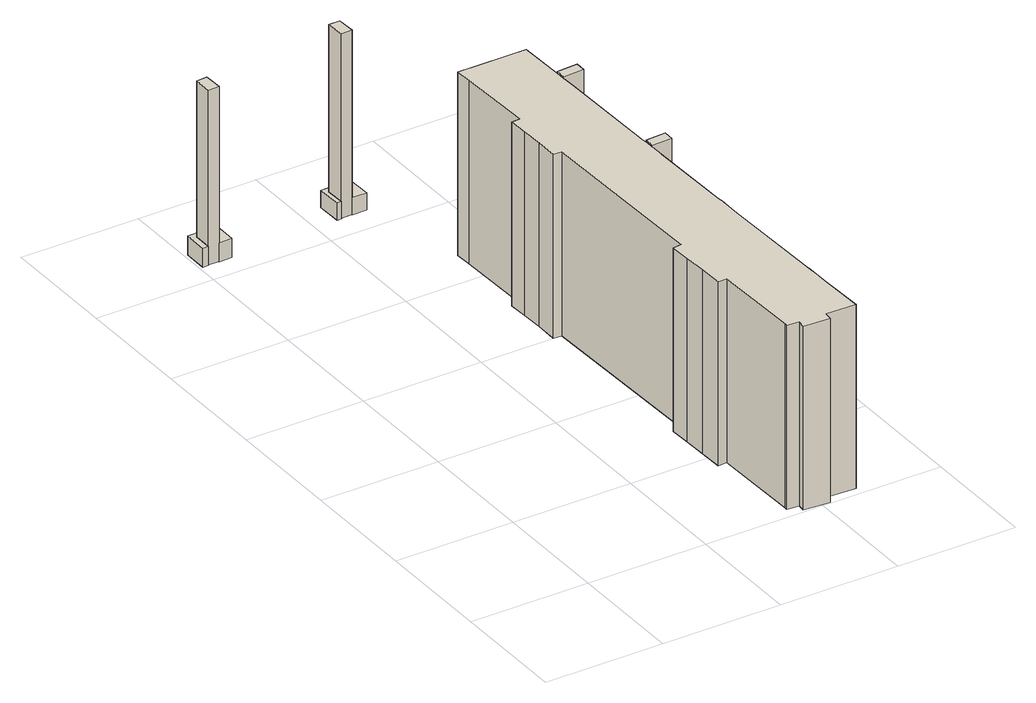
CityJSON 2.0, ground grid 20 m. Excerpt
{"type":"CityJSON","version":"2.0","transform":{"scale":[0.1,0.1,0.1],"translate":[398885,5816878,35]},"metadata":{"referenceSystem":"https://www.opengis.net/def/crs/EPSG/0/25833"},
"CityObjects":{
"building1":{"type":"Building","attributes":{"Gemeindeschluessel":"11000011","function":"51009_1610"},"address":[{"country":"Germany","locality":"Berlin"}],"children":["building1-1","building1-2"]},
"building1-1":{"type":"BuildingPart","attributes":{"BezugspunktDach":"2200","measuredHeight":3.18,"storeysAboveGround":0},"parents":["building1"],"geometry":[{"type":"MultiSurface","lod":"1","boundaries":[[[0,1,2,3,4,5,6,7]],[[8,9,10,11,12,13,14,15]],[[8,15,7,6]],[[9,8,6,5]],[[10,9,5,4]],[[11,10,16,17]],[[12,11,3,17,18,2]],[[13,12,2,18,19]],[[14,13,1,0]],[[15,14,0,7]],[[17,16,4,3]],[[2,18,17,3]],[[19,18,2,1]]]}]},
"building1-2":{"type":"BuildingPart","attributes":{"BezugspunktDach":"2200","measuredHeight":29.34,"storeysAboveGround":0},"parents":["building1"],"geometry":[{"type":"MultiSurface","lod":"1","boundaries":[[[20,21,22,23]],[[17,16,19,18]],[[3,2,23,22]],[[4,3,24,22,21]],[[19,16,21,20]],[[2,1,20,23]],[[17,18,2,3]],[[25,16,17,24,3,4]],[[18,19,1,2]]]}]},
"building2":{"type":"Building","attributes":{"Gemeindeschluessel":"11000011","function":"31001_1010"},"address":[{"country":"Germany","locality":"Berlin","thoroughfareNumber":"17, 18, 19, 20","thoroughfareName":"Mellenseestraße"}],"children":["building2-1","building2-2","building2-3","building2-4","building2-5"]},
"building2-1":{"type":"BuildingPart","attributes":{"BezugspunktDach":"2200","measuredHeight":30.76,"storeysAboveGround":10},"parents":["building2"],"geometry":[{"type":"MultiSurface","lod":"1","boundaries":[[[26,27,28,29,30,31,32,33,34,35,36,37,38,39,40,41,42,43,44,45,46,47,48,49,50,51,52,53,54,55,56,57,58,59,60,61,62,63,64,65]],[[66,67,68,69,70,71,72,73,74,75,76,77,78,79,80,81,82,83,84,85,86,87,88,89,90,91,92,93,94,95,96,97,98,99,100,101,102,103,104,105]],[[66,105,65,64]],[[67,66,64,63]],[[68,67,63,62]],[[69,68,62,61]],[[70,69,61,60]],[[71,70,60,59]],[[72,71,59,58]],[[73,72,58,57]],[[74,73,106,107]],[[75,74,56,55]],[[76,75,55,54]],[[77,76,54,53]],[[78,77,108,109,52]],[[80,79,51,50]],[[81,80,50,49]],[[110,111,49,48]],[[82,81,112,113]],[[84,83,47,46]],[[85,84,46,45]],[[114,115,45,44]],[[86,85,116,117]],[[87,86,44,43]],[[88,87,43,42]],[[89,88,42,41]],[[90,89,41,40]],[[91,90,40,39]],[[92,91,39,38]],[[93,92,38,37]],[[94,93,37,36]],[[95,94,36,35]],[[96,95,35,34]],[[97,96,34,33]],[[98,97,33,32]],[[99,98,32,31]],[[100,99,31,30]],[[101,100,30,29]],[[102,101,29,28]],[[103,102,28,27]],[[104,103,27,26]],[[105,104,26,65]],[[107,106,57,56]],[[53,52,109,108]],[[113,112,111,110]],[[117,116,115,114]]]}]},
"building2-2":{"type":"BuildingPart","attributes":{"BezugspunktDach":"2200","measuredHeight":2.98,"storeysAboveGround":10},"parents":["building2"],"geometry":[{"type":"Solid","lod":"1","boundaries":[[[[110,118,119,111]],[[120,121,113,112]],[[120,112,111,119]],[[121,120,119,118]],[[113,121,118,110]],[[113,110,111,112]]]]}]},
"building2-3":{"type":"BuildingPart","attributes":{"BezugspunktDach":"2200","measuredHeight":30.8,"storeysAboveGround":10},"parents":["building2"],"geometry":[{"type":"MultiSurface","lod":"1","boundaries":[[[122,123,124,125]],[[126,127,107,106]],[[126,106,125,124]],[[127,126,124,123]],[[107,127,123,122]],[[128,57,56,107,122,125]],[[106,107,56,57,128]]]}]},
"building2-4":{"type":"BuildingPart","attributes":{"BezugspunktDach":"2200","measuredHeight":31.04,"storeysAboveGround":10},"parents":["building2"],"geometry":[{"type":"MultiSurface","lod":"1","boundaries":[[[129,130,131,132]],[[133,134,109,108]],[[133,108,132,131]],[[134,133,131,130]],[[109,134,130,129]],[[53,52,109,129,132]],[[54,76,77,53]],[[108,109,52,53]]]}]},
"building2-5":{"type":"BuildingPart","attributes":{"BezugspunktDach":"2200","measuredHeight":2.86,"storeysAboveGround":10},"parents":["building2"],"geometry":[{"type":"Solid","lod":"1","boundaries":[[[[114,135,136,115]],[[137,138,117,116]],[[137,116,115,136]],[[138,137,136,135]],[[117,138,135,114]],[[116,117,114,115]]]]}]},
"building3":{"type":"Building","attributes":{"Gemeindeschluessel":"11000011","function":"51009_1610"},"address":[{"country":"Germany","locality":"Berlin"}],"children":["building3-1","building3-2"]},
"building3-1":{"type":"BuildingPart","attributes":{"BezugspunktDach":"2200","measuredHeight":2.91,"storeysAboveGround":0},"parents":["building3"],"geometry":[{"type":"MultiSurface","lod":"1","boundaries":[[[139,140,141,142,143,144,145,146]],[[147,148,149,150,151,152,153,154]],[[147,154,146,145]],[[148,147,145,144]],[[149,148,144,143]],[[150,149,143,155,156,142]],[[151,150,142,156,157]],[[152,151,158,157,159]],[[153,152,140,139]],[[154,153,139,146]],[[142,156,155,143]],[[157,156,142,141]],[[157,158,141,140,159]]]}]},
"building3-2":{"type":"BuildingPart","attributes":{"BezugspunktDach":"2200","measuredHeight":30.94,"storeysAboveGround":0},"parents":["building3"],"geometry":[{"type":"MultiSurface","lod":"1","boundaries":[[[160,161,162,163]],[[156,155,159,157]],[[156,142,141,163,162]],[[143,142,164,162,161]],[[159,155,161,160]],[[165,141,140,160,163]],[[157,141,142,156]],[[166,155,156,164,142,143]],[[157,159,167,140,141,165]]]}]},
"building4":{"type":"Building","attributes":{"Gemeindeschluessel":"11000011","function":"51009_1610"},"address":[{"country":"Germany","locality":"Berlin"}],"children":["building4-1","building4-2"]},
"building4-1":{"type":"BuildingPart","attributes":{"BezugspunktDach":"2200","measuredHeight":3.61,"storeysAboveGround":0},"parents":["building4"],"geometry":[{"type":"MultiSurface","lod":"1","boundaries":[[[168,169,170,171,172,173,174,175]],[[176,177,178,179,180,181,182,183]],[[176,183,175,174]],[[177,176,174,173]],[[178,177,173,172]],[[179,178,172,171]],[[180,179,171,107,127]],[[181,180,127,126]],[[182,181,169,126,106,168]],[[183,182,168,175]],[[127,107,171,170]],[[126,127,170,169]],[[168,106,126,169]]]}]},
"building4-2":{"type":"BuildingPart","attributes":{"BezugspunktDach":"2200","measuredHeight":30.8,"storeysAboveGround":0},"parents":["building4"],"geometry":[{"type":"MultiSurface","lod":"1","boundaries":[[[122,123,124,125]],[[126,127,107,106]],[[126,169,168,125,124]],[[170,169,126,124,123]],[[171,170,123,122]],[[106,107,122,125]],[[106,184,168,169,126]],[[127,126,169,170]],[[107,127,170,171]]]}]}
},
"vertices":[
[5,1035,42],[14,1035,42],[14,1066,42],[32,1067,42],[33,1035,42],[55,1036,42],[55,1077,42],[5,1076,42],[55,1077,10],[55,1036,10],[33,1035,10],[32,1067,10],[14,1066,10],[14,1035,10],[5,1035,10],[5,1076,10],[33,1035,11],[32,1067,11],[14,1066,11],[14,1035,11],
[14,1035,304],[33,1035,304],[32,1067,304],[14,1066,304],[32,1067,36],[33,1035,32],
[323,675,317],[324,638,317],[324,600,317],[338,599,317],[345,291,317],[330,289,317],[331,254,317],[332,214,317],[333,174,317],[348,175,317],[351,24,317],[351,19,317],[371,18,317],[370,5,317],[414,2,317],[416,17,317],[466,15,317],[464,93,317],[464,119,317],[463,137,317],[463,144,317],[459,322,317],[459,345,317],[459,362,317],[458,370,317],[455,518,317],[455,541,317],[455,558,317],[454,564,317],[451,745,317],[450,770,317],[450,787,317],[448,867,317],[441,867,317],[423,867,317],[358,867,317],[332,867,317],[333,839,317],[336,709,317],[322,708,317],[336,709,9],[333,839,9],[332,867,9],[358,867,9],[423,867,9],[441,867,9],[448,867,9],[450,787,9],[450,770,9],[451,745,9],[454,564,9],[455,558,9],[455,541,9],[455,518,9],[458,370,9],[459,362,9],[459,345,9],[459,322,9],[463,144,9],[463,137,9],[464,119,9],[464,93,9],[466,15,9],[416,17,9],[414,2,9],[370,5,9],[371,18,9],[351,19,9],[351,24,9],[348,175,9],[333,174,9],[332,214,9],[331,254,9],[330,289,9],[345,291,9],[338,599,9],[324,600,9],[324,638,9],[323,675,9],[322,708,9],[450,787,12],[450,770,12],[455,558,10],[455,541,10],[459,345,43],[459,362,43],[459,362,13],[459,345,13],[464,119,42],[463,137,42],[463,137,14],[464,119,14],
[491,346,43],[491,363,43],[491,363,13],[491,346,13],
[450,770,320],[485,771,320],[485,789,320],[450,787,320],[485,789,12],[485,771,12],[450,787,241],
[455,541,320],[489,542,320],[489,560,320],[455,558,320],[489,560,10],[489,542,10],
[497,120,42],[496,137,42],[496,137,14],[497,120,14],
[236,1039,41],[243,1039,41],[242,1071,41],[261,1071,41],[262,1040,41],[287,1040,41],[286,1083,41],[235,1081,41],[286,1083,12],[287,1040,12],[262,1040,12],[261,1071,12],[242,1071,12],[243,1039,12],[236,1039,12],[235,1081,12],[262,1040,13],[261,1071,13],[242,1071,13],[242,1071,22],[243,1039,13],
[243,1039,322],[262,1040,322],[261,1071,322],[242,1071,322],[261,1071,22],[242,1071,31],[262,1040,22],[243,1039,31],
[450,787,46],[485,789,46],[485,771,46],[450,770,46],[451,745,46],[493,746,46],[492,794,46],[450,793,46],[492,794,10],[493,746,10],[451,745,10],[450,770,10],[485,771,10],[485,789,10],[450,787,10],[450,793,10],
[450,787,25]
]}
